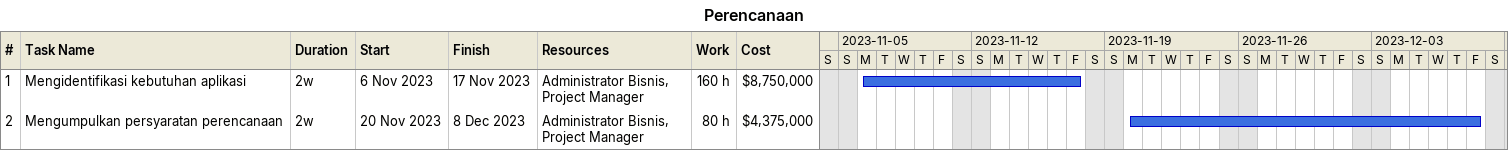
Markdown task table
Perencanaan

| ID | Task | Duration | Start | Finish | Resources | Work (h) | Cost ($) |
|---|---|---|---|---|---|---|---|
| 1 | Mengidentifikasi kebutuhan aplikasi | 2w | 2023-11-06 | 2023-11-17 | Administrator Bisnis, Project Manager | 160 | 8750000 |
| 2 | Mengumpulkan persyaratan perencanaan | 2w | 2023-11-20 | 2023-12-08 | Administrator Bisnis, Project Manager | 80 | 4375000 |
